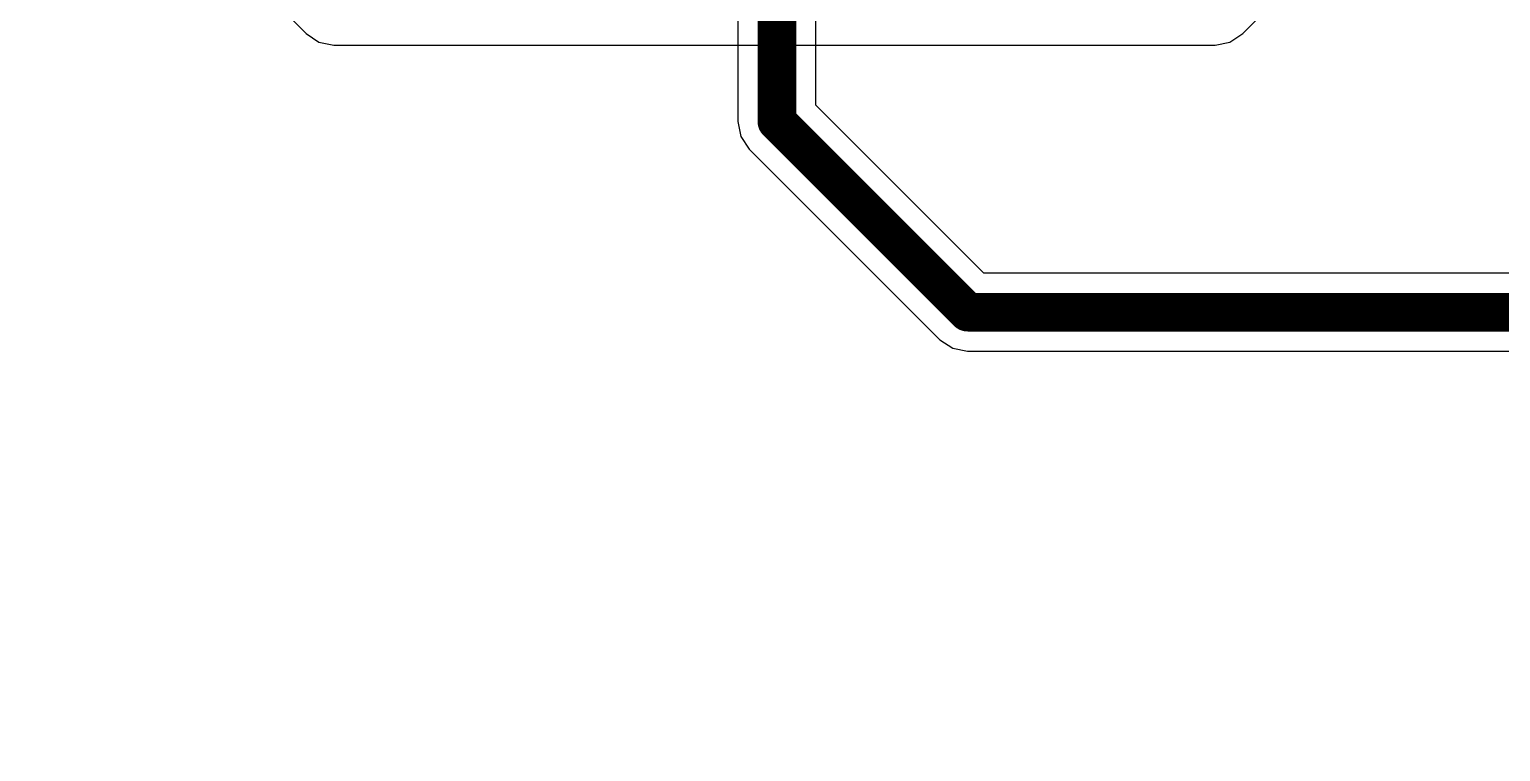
# Model space of a CAD drawing. Header units: millimetres. Extents: x 60.3 to 156.5, y 68.2 to 164.5.
# Drawn here: x 105.19 to 114.86, y 83.34 to 88.09 of the extents above; entities that cross this region are included whole.
import ezdxf

# ---------------------------------------------------------------- set-up
doc = ezdxf.new("R2010")
doc.units = ezdxf.units.MM
for name, color, linetype in [('BottomLayer', 5, 'Continuous'), ('KeepOutLayer', 6, 'Continuous'), ('TopLayer', 1, 'Continuous')]:
    doc.layers.add(name, color=color, linetype=linetype)

msp = doc.modelspace()

# ---------------------------------------------------------------- linework, layer by layer
at = {"layer": 'BottomLayer'}
for p, q in [((105.8379, 89.2263), (107.0063, 88.0579)), ((113.1609, 88.0579), (114.2817, 89.1787)), ((107.0063, 88.0579), (107.0897, 88.0022)), ((107.0897, 88.0022), (107.188, 87.9827)), ((107.188, 87.9827), (112.9792, 87.9827)), ((112.9792, 87.9827), (113.0775, 88.0022)), ((113.0775, 88.0022), (113.1609, 88.0579))]:
    msp.add_line(p, q, dxfattribs=at)
at = {"layer": 'KeepOutLayer', "const_width": 0.254}
msp.add_lwpolyline([(156.4, 116.327, 1), (60.4, 116.327, 1)], format="xyb", close=True, dxfattribs=at)
at = {"layer": 'TopLayer'}
for p, q in [((110.3569, 87.587), (110.3569, 90.1912)), ((109.8431, 89.9639), (109.8431, 87.4805)), ((111.46, 86.4839), (110.3569, 87.587)), ((109.8431, 87.4805), (109.8626, 87.3822)), ((109.8626, 87.3822), (109.9183, 87.2989)), ((109.9183, 87.2989), (111.1719, 86.0453)), ((115.6001, 86.4839), (111.46, 86.4839)), ((111.1719, 86.0453), (111.2553, 85.9896)), ((111.2553, 85.9896), (111.3536, 85.97)), ((111.3536, 85.97), (115.6001, 85.97))]:
    msp.add_line(p, q, dxfattribs=at)
at = {"layer": 'TopLayer', "const_width": 0.254}
for points in [[(110.1, 87.4805), (110.1, 90.2208)], [(110.1, 87.4805), (111.3536, 86.227)], [(111.3536, 86.227), (116.7501, 86.227)]]:
    msp.add_lwpolyline(points, dxfattribs=at)
at = {"layer": 'TopLayer', "const_width": 0.127}
for points in [[(110.0365, 87.4805, 1), (110.1635, 87.4805, 1)], [(110.0365, 87.4805, 1), (110.1635, 87.4805, 1)], [(111.2901, 86.227, 1), (111.4171, 86.227, 1)], [(111.2901, 86.227, 1), (111.4171, 86.227, 1)]]:
    msp.add_lwpolyline(points, format="xyb", close=True, dxfattribs=at)

doc.saveas('drawing.dxf')
